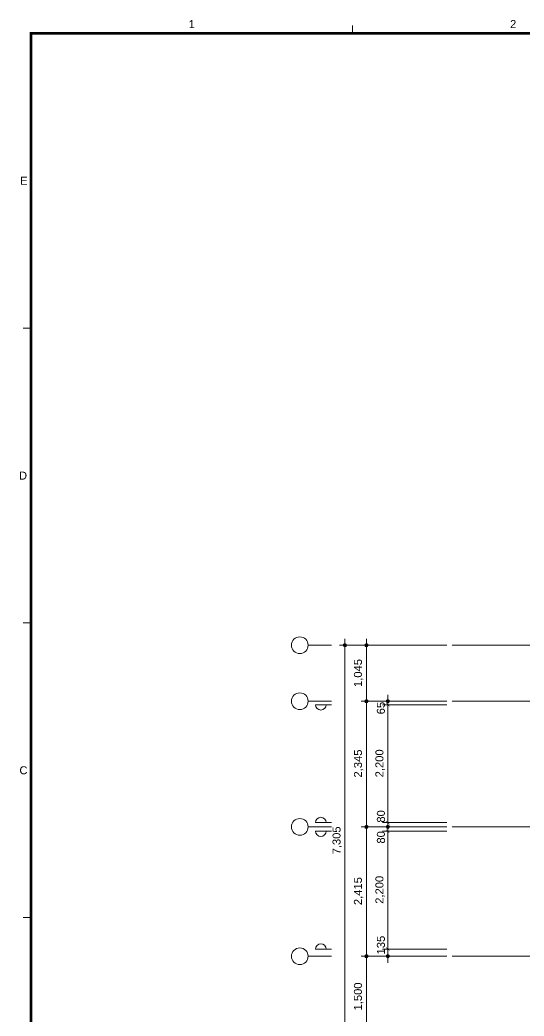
# Model space of a CAD drawing. Header units: millimetres. Extents: x 906 to 41302, y 848 to 28850.
# Drawn here: x 917 to 10328, y 10262 to 28850 of the extents above; entities that cross this region are included whole.
import ezdxf

# ---------------------------------------------------------------- set-up
doc = ezdxf.new("R2010")
doc.units = ezdxf.units.MM
for name, color, linetype in [('PDF_0', 7, 'Continuous'), ('PDF_A-ST-AXIS-CEN', 7, 'Continuous'), ('PDF_A-ST-AXIS-DIM', 7, 'Continuous'), ('PDF_X-FORM(동탄)$G-BORD-FORM', 7, 'Continuous'), ('PDF_문자', 7, 'Continuous')]:
    doc.layers.add(name, color=color, linetype=linetype)
doc.styles.add('PDF Arial', font='arial.ttf')

msp = doc.modelspace()

# ---------------------------------------------------------------- linework, layer by layer
at = {"layer": 'PDF_0', "lineweight": 13}
for points in [[(6984, 17061), (6984, 17302)], [(7384, 17061), (7384, 17302)], [(7784, 16256), (7784, 16017)], [(7784, 11256), (7784, 11497)]]:
    msp.add_lwpolyline(points, dxfattribs=at)
for points in [[(7384, 16017), (7384, 16256)], [(7384, 13672), (7384, 13912)], [(7784, 13912), (7784, 13672)], [(7384, 11497), (7384, 11256)]]:
    msp.add_lwpolyline(points, close=True, dxfattribs=at)
for centre, radius in [((6984, 17182), 30.2), ((6984, 17182), 15.3), ((7385, 17182), 30.2), ((7385, 17182), 15.3), ((7385, 16137), 30.2), ((7385, 16137), 30.2), ((7385, 16137), 15.3), ((7385, 16137), 15.3), ((7785, 16137), 30.2), ((7785, 16137), 15.3), ((7385, 13792), 30.2), ((7385, 13792), 30.2), ((7385, 13792), 15.3), ((7385, 13792), 15.3), ((7785, 13792), 30.2), ((7785, 13792), 30.2), ((7785, 13792), 15.3), ((7785, 13792), 15.3), ((7385, 11378), 30.2), ((7385, 11378), 30.2), ((7385, 11378), 15.3), ((7385, 11378), 15.3), ((7785, 11378), 30.2), ((7785, 11378), 15.3)]:
    msp.add_circle(centre, radius, dxfattribs=at)
at = {"layer": 'PDF_0', "transparency": 33554559}
for points in [[(7818, 16044), (7751, 16098), (7758, 16105)], [(7818, 16044), (7751, 16098), (7758, 16105)], [(7812, 16038), (7818, 16044), (7751, 16098)], [(7812, 16038), (7818, 16044), (7751, 16098)], [(7758, 13904), (7751, 13898), (7818, 13845)], [(7758, 13904), (7751, 13898), (7818, 13845)], [(7751, 13898), (7818, 13845), (7812, 13839)], [(7751, 13898), (7818, 13845), (7812, 13839)], [(7818, 13684), (7751, 13738), (7758, 13745)], [(7818, 13684), (7751, 13738), (7758, 13745)], [(7812, 13678), (7818, 13684), (7751, 13738)], [(7812, 13678), (7818, 13684), (7751, 13738)], [(7758, 11544), (7751, 11538), (7818, 11485)], [(7758, 11544), (7751, 11538), (7818, 11485)], [(7751, 11538), (7818, 11485), (7812, 11479)], [(7751, 11538), (7818, 11485), (7812, 11479)]]:
    msp.add_solid(points, dxfattribs=at)
at = {"layer": 'PDF_A-ST-AXIS-CEN', "lineweight": 5}
for points in [[(10485, 17181), (8984, 17181)], [(10485, 16136), (8984, 16136)], [(10485, 13791), (8984, 13791)], [(10485, 11377), (8984, 11377)]]:
    msp.add_lwpolyline(points, dxfattribs=at)
at = {"layer": 'PDF_A-ST-AXIS-DIM', "lineweight": 13}
for points in [[(6297, 17181), (6734, 17181)], [(7285, 17181), (8885, 17181), (6884, 17181)], [(6984, 17122), (6984, 9937)], [(7384, 16197), (7384, 17122)], [(7784, 16197), (7784, 16256)], [(6297, 16136), (6734, 16136)], [(8885, 16136), (7285, 16136), (8885, 16136), (7685, 16136)], [(7384, 13851), (7384, 16076)], [(7784, 16072), (7784, 16136)], [(7784, 13932), (7784, 13872), (7784, 16072), (7784, 16012)], [(6297, 13791), (6734, 13791)], [(7784, 13851), (7784, 13912)], [(7784, 13872), (7784, 13791), (7784, 13712)], [(7384, 11436), (7384, 13732)], [(7784, 13732), (7784, 13672)], [(7784, 11572), (7784, 11511), (7784, 13712), (7784, 13651)], [(6297, 11377), (6734, 11377)], [(7685, 11377), (8885, 11377), (7285, 11377), (8885, 11377)], [(7784, 11377), (7784, 11511)], [(7384, 9937), (7384, 11317)], [(7784, 11317), (7784, 11256)]]:
    msp.add_lwpolyline(points, dxfattribs=at)
for points in [[(6635, 16072, -1), (6435, 16072), (6734, 16072)], [(6635, 13872, 1), (6435, 13872), (6734, 13872)], [(6635, 13712, -1), (6435, 13712), (6734, 13712)], [(6635, 11512, 1), (6435, 11511), (6734, 11511)]]:
    msp.add_lwpolyline(points, format="xyb", dxfattribs=at)
for points in [[(7685, 16072), (8885, 16072)], [(7285, 13791), (8885, 13791)], [(7685, 13872), (8885, 13872)], [(7685, 13791), (8885, 13791)], [(7685, 13712), (8885, 13712)], [(7685, 11511), (8885, 11511)]]:
    msp.add_lwpolyline(points, close=True, dxfattribs=at)
for centre in [(6141, 17182), (6141, 16137), (6141, 13792), (6141, 11378)]:
    msp.add_circle(centre, 156, dxfattribs=at)
at = {"layer": 'PDF_X-FORM(동탄)$G-BORD-FORM', "lineweight": 13}
for points in [[(7125, 28598), (7125, 28749)], [(1124, 23098), (975, 23098)], [(1124, 17599), (975, 17599)], [(1124, 12099), (975, 12099)]]:
    msp.add_lwpolyline(points, dxfattribs=at)
at = {"layer": 'PDF_X-FORM(동탄)$G-BORD-FORM', "lineweight": 0, "const_width": 49.7}
msp.add_lwpolyline([(1124, 1099), (41025, 1099), (41025, 28599), (1124, 28599)], close=True, dxfattribs=at)

# ---------------------------------------------------------------- texts
at = {"layer": 'PDF_문자', "char_height": 149, "attachment_point": 7, "style": 'PDF Arial'}
for s, insert in [('1', (4067, 28699)), ('2', (10067, 28699)), ('E', (921, 25774)), ('D', (900, 20273)), ('C', (908, 14772))]:
    msp.add_mtext(s, dxfattribs=dict(at, insert=insert))
at = {"layer": 'PDF_문자', "char_height": 149.4, "attachment_point": 7, "rotation": 90, "style": 'PDF Arial'}
for s, insert in [('1,045', (7329, 16403)), ('65', (7732, 15893)), ('2,345', (7330, 14713)), ('2,200', (7730, 14717)), ('80', (7732, 13872)), ('7,305', (6930, 13279)), ('80', (7732, 13481)), ('2,415', (7329, 12333)), ('2,200', (7730, 12357)), ('135', (7732, 11413)), ('1,500', (7329, 10367))]:
    msp.add_mtext(s, dxfattribs=dict(at, insert=insert))

doc.saveas('drawing.dxf')
